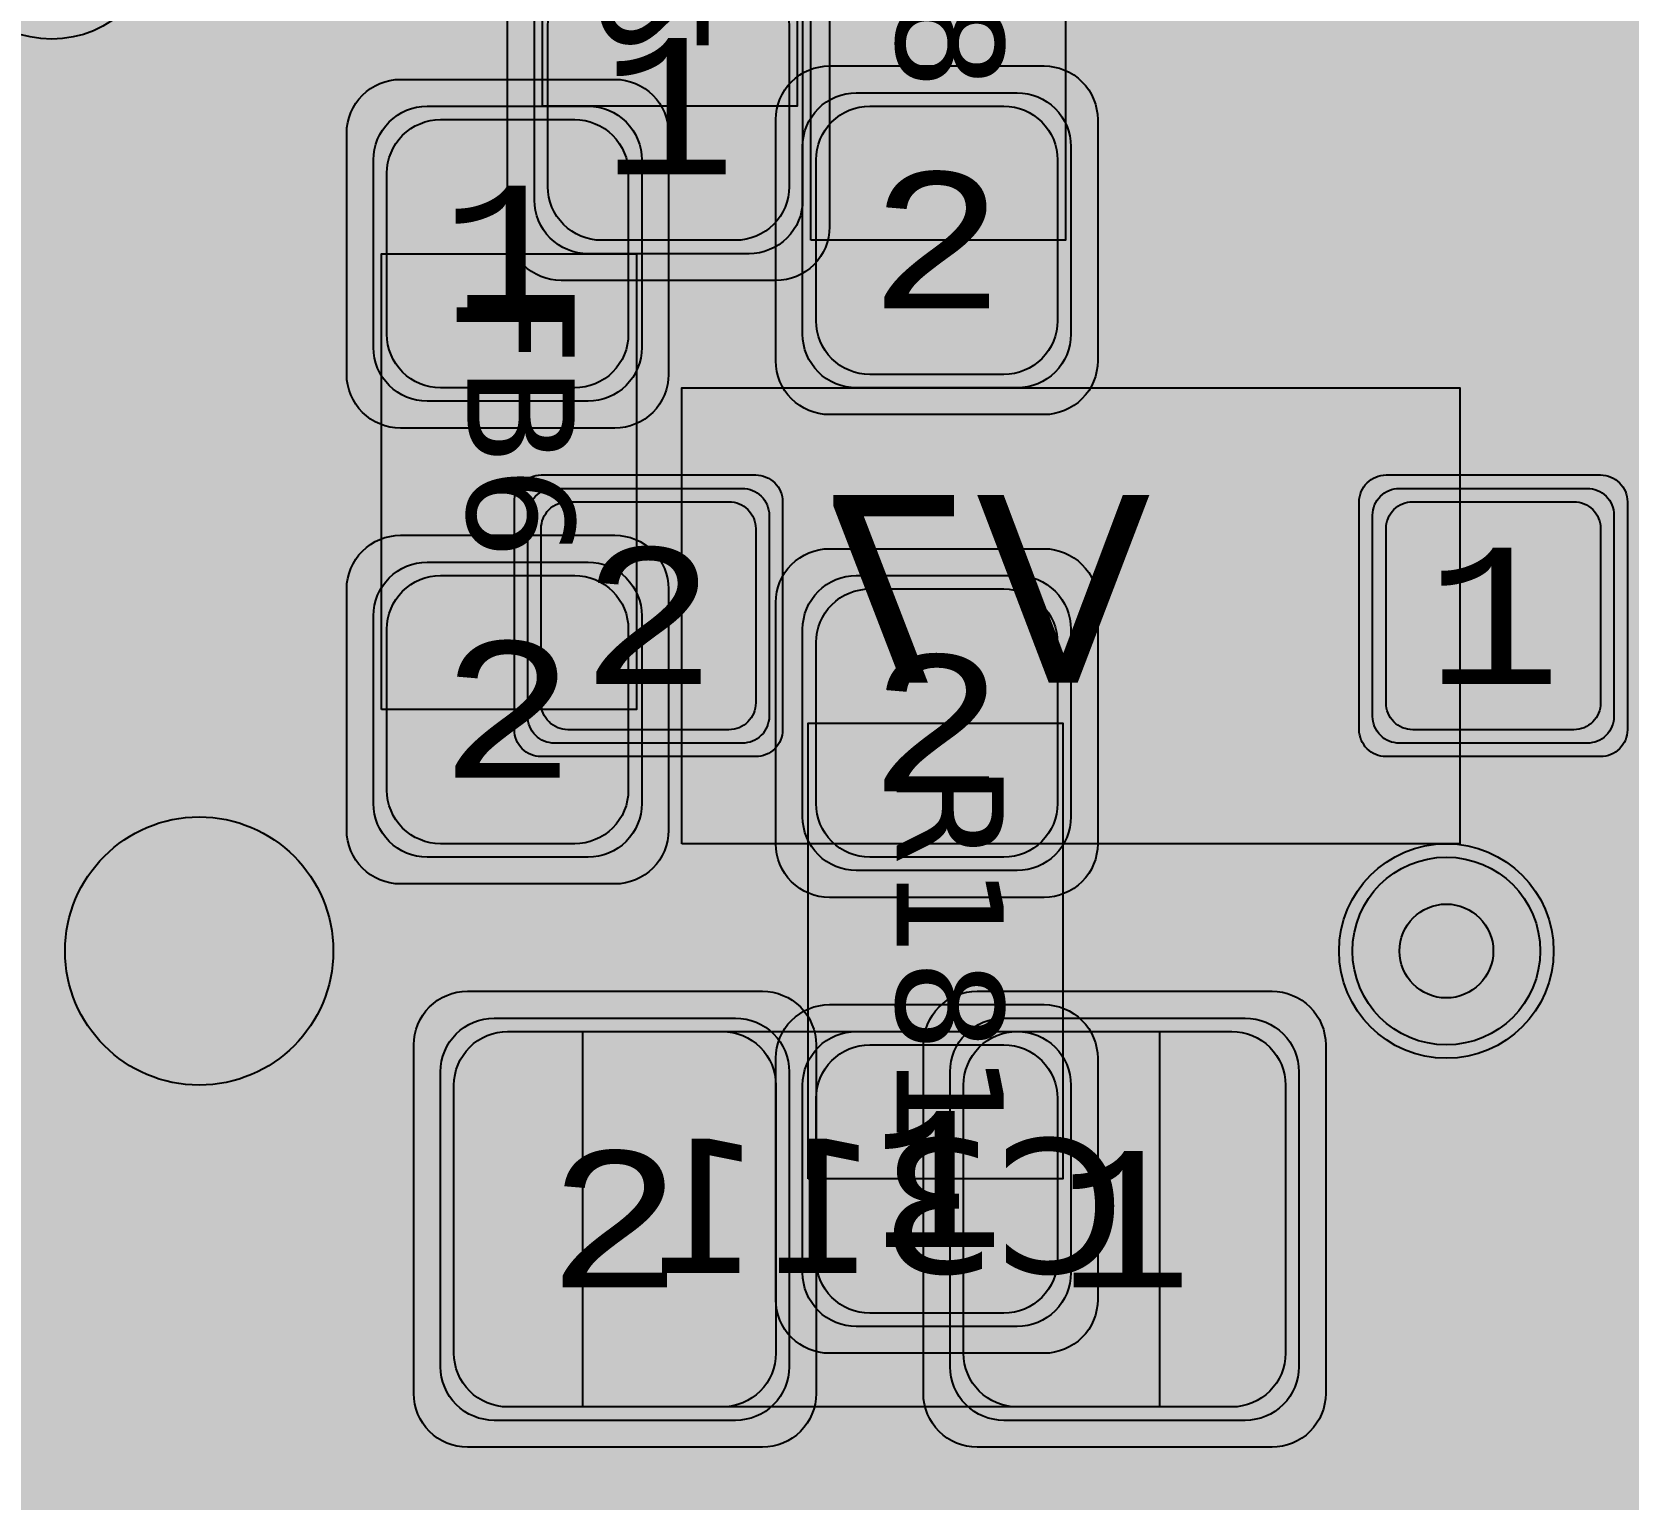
# Model space of a CAD drawing. Extents: x -28 to 199, y -61 to 255.
# Drawn here: x 36.13 to 42.08, y 186.96 to 192.43 of the extents above; entities that cross this region are included whole.
import ezdxf
from ezdxf.enums import TextEntityAlignment as Align

# ---------------------------------------------------------------- set-up
doc = ezdxf.new("R2010")
doc.units = 0
doc.header["$MEASUREMENT"] = 0
for name, color, linetype in [('ASSEMBLY_OUTLINES_BTM', 191, 'CONTINUOUS'), ('ASSEMBLY_OUTLINES_TOP', 102, 'CONTINUOUS'), ('ASSEMBLY_PART_NUMBERS_BTM', 191, 'CONTINUOUS'), ('ASSEMBLY_PART_NUMBERS_TOP', 102, 'CONTINUOUS'), ('ASSEMBLY_REF_DES_BTM', 191, 'CONTINUOUS'), ('ASSEMBLY_REF_DES_TOP', 102, 'CONTINUOUS'), ('DRILL_DRAWING', 21, 'CONTINUOUS'), ('GENERATED_SILKSCREEN_BTM', 255, 'CONTINUOUS'), ('GENERATED_SILKSCREEN_TOP', 140, 'CONTINUOUS'), ('MOUNTING_HOLES_LAYER_2', 42, 'CONTINUOUS'), ('MOUNTING_HOLES_LAYER_3', 42, 'CONTINUOUS'), ('MOUNTING_HOLES_LAYER_BOT21', 42, 'CONTINUOUS'), ('MOUNTING_HOLES_LAYER_TOP', 42, 'CONTINUOUS'), ('PART_PADS_SMD_BTM', 10, 'CONTINUOUS'), ('PART_PADS_SMD_TOP', 150, 'CONTINUOUS'), ('PIN_NUMBERS_BTM', 8, 'CONTINUOUS'), ('PIN_NUMBERS_TOP', 8, 'CONTINUOUS'), ('PLACEMENT_OUTLINES_BTM', 222, 'CONTINUOUS'), ('PLACEMENT_OUTLINES_TOP', 130, 'CONTINUOUS'), ('PLANE_DATA_LAYER_TOP', 150, 'CONTINUOUS'), ('PLANE_SHAPES_LAYER_2', 230, 'CONTINUOUS'), ('PLANE_SHAPES_LAYER_3', 81, 'CONTINUOUS'), ('PLANE_SHAPES_LAYER_TOP', 150, 'CONTINUOUS'), ('SILKSCREEN_OUTLINES_BTM', 211, 'CONTINUOUS'), ('SILKSCREEN_OUTLINES_TOP', 150, 'CONTINUOUS'), ('SILKSCREEN_REF_DES_BTM', 211, 'CONTINUOUS'), ('SILKSCREEN_REF_DES_TOP', 150, 'CONTINUOUS'), ('SOLDERMASK_PADS_BTM', 12, 'CONTINUOUS'), ('SOLDERMASK_PADS_TOP', 180, 'CONTINUOUS'), ('SOLDERPASTE_PADS_BTM', 12, 'CONTINUOUS'), ('SOLDERPASTE_PADS_TOP', 180, 'CONTINUOUS'), ('TRACES_LAYER_2', 230, 'CONTINUOUS'), ('TRACES_LAYER_BOTTOM', 10, 'CONTINUOUS'), ('TRACES_LAYER_TOP', 150, 'CONTINUOUS'), ('VIA_HOLES_LAYER_2', 30, 'CONTINUOUS'), ('VIA_HOLES_LAYER_3', 30, 'CONTINUOUS'), ('VIA_HOLES_LAYER_BOTTOM', 30, 'CONTINUOUS'), ('VIA_HOLES_LAYER_TOP', 30, 'CONTINUOUS'), ('VIA_PADS_LAYER_2', 230, 'CONTINUOUS'), ('VIA_PADS_LAYER_3', 81, 'CONTINUOUS'), ('VIA_PADS_LAYER_BOTTOM', 10, 'CONTINUOUS'), ('VIA_PADS_LAYER_TOP', 150, 'CONTINUOUS')]:
    doc.layers.add(name, color=color, linetype=linetype)
doc.styles.add('COURIER_NEW', font='COUR.TTF')
doc.styles.add('VERDANA', font='verdana.TTF')
doc.styles.add('VERIBEST_GERBER_0', font='txt')

msp = doc.modelspace()

# ---------------------------------------------------------------- hatches: boundary and pattern name
at = {"layer": 'MOUNTING_HOLES_LAYER_2'}
h = msp.add_hatch(color=256, dxfattribs=at)
edge = h.paths.add_edge_path()
edge.add_arc((36.75, 189), 0.5, 0, 360)
at = {"layer": 'MOUNTING_HOLES_LAYER_3'}
h = msp.add_hatch(color=256, dxfattribs=at)
edge = h.paths.add_edge_path()
edge.add_arc((36.75, 189), 0.5, 0, 360)
at = {"layer": 'MOUNTING_HOLES_LAYER_BOT21'}
h = msp.add_hatch(color=256, dxfattribs=at)
edge = h.paths.add_edge_path()
edge.add_arc((36.75, 189), 0.5, 0, 360)
at = {"layer": 'MOUNTING_HOLES_LAYER_TOP'}
h = msp.add_hatch(color=256, dxfattribs=at)
edge = h.paths.add_edge_path()
edge.add_arc((36.75, 189), 0.5, 0, 360)
at = {"layer": 'PLANE_DATA_LAYER_TOP'}
h = msp.add_hatch(color=256, dxfattribs=at)
h.paths.add_polyline_path([(53.295502, 184.673799, -0.1989099556853327), (53.273184, 184.619918), (46.885458, 178.232192, 0.1989122151386168), (46.739011, 177.878639), (46.739011, 168.792422, -0.1989099556853327), (46.716693, 168.738541), (45.542081, 167.563929, -0.1989133663345028), (45.488199, 167.541611), (44.5762, 167.541611, -0.414213562373095), (44.5, 167.617811), (44.5, 170.999992, 0.414213562373095), (44.499992, 171), (44.339198, 171, -0.414213562373095), (44.262998, 171.0762), (44.262998, 171.076201, -0.1989099556853327), (44.285316, 171.130082), (45.580051, 172.424817, 0.1989121882725156), (45.704531, 172.725337), (45.704531, 175.685196, 0.1989121882725156), (45.580051, 175.985716), (39.772318, 181.793449, -0.1989099556853327), (39.75, 181.84733), (39.75, 183.454177, -0.3173928165043385), (39.800684, 183.525978, 0.3173929101342582), (40.1, 183.95), (40.1, 184.6738, -0.414213562373095), (40.1762, 184.75), (40.749992, 184.75, 0.414213562373095), (40.75, 184.750008), (40.75, 194.1738, -0.414213562373095), (40.8262, 194.25), (46.1738, 194.25, -0.414213562373095), (46.25, 194.1738), (46.25, 190.788669, -0.1989099556853327), (46.227682, 190.734788), (44.946447, 189.453553, 0.1989122151386168), (44.8, 189.1), (44.8, 185.753893, -0.1385740107174842), (44.788731, 185.714013, 0.1385725087961723), (44.7, 185.4, 0.9999999999999999), (45.9, 185.4, 0.1385725087961723), (45.811269, 185.714013, -0.1385740107174966), (45.8, 185.753893), (45.8, 188.861331, -0.1989099556853499), (45.822318, 188.915212), (46.119918, 189.212812, -0.6681819935815162), (46.25, 189.158931), (46.25, 184.750008, 0.414213562373095), (46.250008, 184.75), (53.219302, 184.75, -0.414213562373095), (53.295502, 184.6738)], flags=0)
h.paths.add_polyline_path([(47.5, 182, -0.9999999999999999), (49.5, 182, -0.9999999999999999)], flags=0)
at = {"layer": 'PLANE_SHAPES_LAYER_2'}
h = msp.add_hatch(color=256, dxfattribs=at)
h.paths.add_polyline_path([(169.5, 129.25), (149.5, 129.25), (142.25, 122), (142.25, 90.5), (147.5, 90.5), (147.5, 80), (154, 80), (154, 69.25), (131.75, 69.25), (131.75, 73.25), (121.25, 73.25), (121.25, 81), (110.5, 81), (110.5, 125.75), (106.5, 125.75), (106.5, 128.75), (93.5, 128.75), (93.5, 120.25), (91.75, 120.25), (91.75, 121.5), (80, 121.5), (80, 118.25), (73.25, 118.25), (73.25, 124.5), (67.5, 124.5), (67.5, 128), (57.75, 128), (57.75, 120.25), (55.25, 120.25), (55.25, 121.5), (47.5, 121.5), (47.5, 119), (35, 119), (35, 134.75), (32.75, 134.75), (32.75, 159.75), (29.25, 159.75), (29.25, 175.25), (22.5, 175.25), (22.5, 195.25), (17.25, 195.25), (17.25, 198), (22.5, 198), (22.5, 216.5), (40.25, 216.5), (40.25, 235.5), (54.5, 235.5), (54.5, 254), (87.25, 254), (87.25, 236.25), (86.25, 236.25), (86.25, 228.75), (81, 228.75), (81, 218.75), (95.25, 218.75), (95.25, 194.5), (87, 194.5), (87, 172), (131.1, 172), (131.1, 208.75), (115.5, 208.75), (115.5, 213.75), (106.75, 213.75), (106.75, 218.75), (110.25, 222.25), (110.25, 226.25), (142.5, 226.25), (142.5, 221.5), (160.5, 221.5), (160.5, 240.75), (169.5, 240.75)])
h.paths.add_polyline_path([(35.5, 149.5), (41.75, 149.5), (41.75, 152), (39.25, 152), (39.25, 154), (37.75, 154), (37.75, 152), (35.5, 152)], flags=16)
h.paths.add_polyline_path([(37.5, 125.75), (37.5, 128.75), (42.75, 128.75), (42.75, 125.75)], flags=16)
h.paths.add_polyline_path([(52, 127.75), (52, 130.75), (54.25, 130.75), (54.25, 127.75)], flags=16)
h.paths.add_polyline_path([(50.75, 219.5), (50.75, 226.5), (71.75, 226.5), (71.75, 219.5)], flags=16)
h.paths.add_polyline_path([(66.5, 150.75), (66.5, 177.5), (72.25, 177.5), (72.25, 150.75)], flags=16)
h.paths.add_polyline_path([(47.25, 185.25), (73, 185.25), (73, 188.25), (70.25, 188.25), (70.25, 191), (47.25, 191)], flags=16)
h.paths.add_polyline_path([(84.5, 208), (84.5, 212.75), (85, 212.75), (85, 208)], flags=16)
h.paths.add_polyline_path([(61.5, 137.25), (87.75, 137.25), (87.75, 140.5), (84.75, 140.5), (84.75, 143), (61.5, 143)], flags=16)
h.paths.add_polyline_path([(88.75, 127), (88.75, 130), (91, 130), (91, 127)], flags=16)
h.paths.add_polyline_path([(85.5, 130.25), (85.5, 132.5), (91, 132.5), (91, 130.25)], flags=16)
h.paths.add_polyline_path([(108.75, 142.25), (135.75, 142.25), (135.75, 145.75), (132.25, 145.75), (132.25, 149), (108.75, 149)], flags=16)
h.paths.add_polyline_path([(114.25, 126.75), (140.75, 126.75), (140.75, 129.75), (137.25, 129.75), (137.25, 133), (114.25, 133)], flags=16)
h.paths.add_polyline_path([(155.25, 180.25), (166.25, 180.25), (166.25, 186.25), (152.25, 186.25), (152.25, 183), (155.25, 183)], flags=16)
at = {"layer": 'PLANE_SHAPES_LAYER_3'}
h = msp.add_hatch(color=256, dxfattribs=at)
h.paths.add_polyline_path([(169.5, 129.25), (149.5, 129.25), (142.25, 122), (142.25, 90.5), (147.5, 90.5), (147.5, 80), (154, 80), (154, 69.25), (131.75, 69.25), (131.75, 73.25), (121.25, 73.25), (121.25, 81), (110.5, 81), (110.5, 125.75), (106.5, 125.75), (106.5, 128.75), (93.5, 128.75), (93.5, 120.25), (91.75, 120.25), (91.75, 121.5), (80, 121.5), (80, 118.25), (73.25, 118.25), (73.25, 124.5), (67.5, 124.5), (67.5, 127.75), (58.25, 127.75), (58.25, 130.25), (88.75, 130.25), (88.75, 127), (91, 127), (91, 132.5), (55, 132.5), (55, 131.25), (52, 131.25), (52, 127.75), (55, 127.75), (55, 127.25), (57.75, 127.25), (57.75, 120.25), (55.25, 120.25), (55.25, 121.5), (47.5, 121.5), (47.5, 119), (35, 119), (35, 134.75), (32.75, 134.75), (32.75, 159.75), (29.25, 159.75), (29.25, 175.25), (22.5, 175.25), (22.5, 195.25), (17.25, 195.25), (17.25, 198), (22.5, 198), (22.5, 216.5), (40.25, 216.5), (40.25, 235.5), (54.5, 235.5), (54.5, 254), (87.25, 254), (87.25, 236.25), (86.25, 236.25), (86.25, 228.75), (81, 228.75), (81, 218.75), (95.25, 218.75), (95.25, 194.5), (87, 194.5), (87, 172), (131.1, 172), (131.1, 208.75), (115.5, 208.75), (115.5, 213.75), (106.75, 213.75), (106.75, 218.75), (110.25, 222.25), (110.25, 226.25), (142.5, 226.25), (142.5, 221.5), (160.5, 221.5), (160.5, 240.75), (169.5, 240.75)])
h.paths.add_polyline_path([(35.5, 149.5), (41.75, 149.5), (41.75, 152), (39.25, 152), (39.25, 154), (37.75, 154), (37.75, 152), (35.5, 152)], flags=16)
h.paths.add_polyline_path([(37.5, 125.75), (37.5, 128.75), (42.75, 128.75), (42.75, 125.75)], flags=16)
h.paths.add_polyline_path([(50.75, 219.5), (50.75, 226.5), (71.75, 226.5), (71.75, 219.5)], flags=16)
h.paths.add_polyline_path([(66.5, 150.75), (66.5, 177.5), (72.25, 177.5), (72.25, 150.75)], flags=16)
h.paths.add_polyline_path([(47.25, 185.25), (73, 185.25), (73, 188.25), (70.25, 188.25), (70.25, 191), (47.25, 191)], flags=16)
h.paths.add_polyline_path([(84.5, 208), (84.5, 212.75), (85, 212.75), (85, 208)], flags=16)
h.paths.add_polyline_path([(61.5, 137.25), (87.75, 137.25), (87.75, 140.5), (84.75, 140.5), (84.75, 143), (61.5, 143)], flags=16)
h.paths.add_polyline_path([(108.75, 142.25), (135.75, 142.25), (135.75, 145.75), (132.25, 145.75), (132.25, 149), (108.75, 149)], flags=16)
h.paths.add_polyline_path([(114.25, 126.75), (140.75, 126.75), (140.75, 129.75), (137.25, 129.75), (137.25, 133), (114.25, 133)], flags=16)
h.paths.add_polyline_path([(155.25, 180.25), (166.25, 180.25), (166.25, 186.25), (152.25, 186.25), (152.25, 183), (155.25, 183)], flags=16)
at = {"layer": 'VIA_HOLES_LAYER_2'}
h = msp.add_hatch(color=256, dxfattribs=at)
edge = h.paths.add_edge_path()
edge.add_arc((41.4, 189), 0.175, 0, 360)
at = {"layer": 'VIA_HOLES_LAYER_3'}
h = msp.add_hatch(color=256, dxfattribs=at)
edge = h.paths.add_edge_path()
edge.add_arc((41.4, 189), 0.175, 0, 360)
at = {"layer": 'VIA_HOLES_LAYER_BOTTOM'}
h = msp.add_hatch(color=256, dxfattribs=at)
edge = h.paths.add_edge_path()
edge.add_arc((41.4, 189), 0.175, 0, 360)
at = {"layer": 'VIA_HOLES_LAYER_TOP'}
h = msp.add_hatch(color=256, dxfattribs=at)
edge = h.paths.add_edge_path()
edge.add_arc((41.4, 189), 0.175, 0, 360)

# ---------------------------------------------------------------- linework, layer by layer
at = {"layer": 'ASSEMBLY_OUTLINES_BTM'}
for points in [[(38.03, 192.15), (38.03, 193.85), (38.98, 193.85), (38.98, 192.15)], [(38.55, 189.4), (38.55, 191.1), (41.45, 191.1), (41.45, 189.4)], [(38.18, 187.3), (38.18, 188.7), (40.33, 188.7), (40.33, 187.3)]]:
    msp.add_lwpolyline(points, close=True, dxfattribs=at)
at = {"layer": 'ASSEMBLY_OUTLINES_BTM', "const_width": 0.1}
msp.add_lwpolyline([(41, 191), (41, 189.5)], dxfattribs=at)
at = {"layer": 'ASSEMBLY_OUTLINES_TOP'}
for points in [[(39.03, 191.65), (39.03, 193.35), (39.98, 193.35), (39.98, 191.65)], [(37.430002, 189.9), (37.430002, 191.6), (38.380002, 191.6), (38.380002, 189.9)], [(39.02, 188.15), (39.02, 189.85), (39.97, 189.85), (39.97, 188.15)]]:
    msp.add_lwpolyline(points, close=True, dxfattribs=at)
at = {"layer": 'GENERATED_SILKSCREEN_BTM', "const_width": 0.15}
for points in [[(40.0256, 191.5504), (40.0272, 191.5448), (40.0264, 191.5392), (40.0232, 191.5344), (40.0184, 191.5312), (40.0128, 191.5296), (40.0072, 191.5288), (40.0024, 191.5304), (39.9984, 191.5352), (39.5672, 192.3024), (39.5656, 192.3064), (39.5656, 192.3096), (39.5656, 192.3128), (39.5672, 192.316), (39.5696, 192.3208), (39.5728, 192.324), (39.5768, 192.3256), (39.5808, 192.3264), (40.1208, 192.3264), (40.1264, 192.3248), (40.1312, 192.3208), (40.1336, 192.316), (40.1344, 192.3096), (40.1336, 192.304), (40.1312, 192.2984), (40.1264, 192.2944), (40.1208, 192.2936), (39.608, 192.2936), (40.0256, 191.5504)], [(40.5728, 191.5264), (40.5944, 191.5264), (40.5992, 191.5272), (40.6032, 191.5296), (40.608, 191.5328), (40.6088, 191.5376), (40.8688, 192.3048), (40.8696, 192.308), (40.8696, 192.3112), (40.8688, 192.3136), (40.8672, 192.316), (40.8624, 192.32), (40.8568, 192.3232), (40.8512, 192.324), (40.8456, 192.3232), (40.8408, 192.3208), (40.8376, 192.3152), (40.584, 191.5608), (40.3288, 192.3152), (40.3256, 192.3208), (40.3208, 192.3232), (40.3152, 192.324), (40.3096, 192.3232), (40.304, 192.32), (40.3, 192.316), (40.2984, 192.3112), (40.2992, 192.3048), (40.5576, 191.5376), (40.56, 191.5328), (40.5648, 191.5296), (40.568, 191.5272), (40.5728, 191.5264)], [(42.0884, 187.5592), (42.0948, 187.5576), (42.0988, 187.5544), (42.1004, 187.5488), (42.1012, 187.5424), (42.1004, 187.5368), (42.0988, 187.5312), (42.0948, 187.5272), (42.0884, 187.5264), (41.7764, 187.5264), (41.7708, 187.5272), (41.766, 187.5312), (41.7636, 187.5368), (41.7628, 187.5424), (41.7636, 187.5488), (41.766, 187.5544), (41.7708, 187.5576), (41.7764, 187.5592), (41.9172, 187.5592), (41.9172, 188.3104), (41.918, 188.316), (41.9204, 188.32), (41.9244, 188.3224), (41.93, 188.3232), (41.934, 188.324), (41.938, 188.324), (41.9412, 188.3224), (41.9444, 188.3192), (42.1004, 188.1), (42.102, 188.0968), (42.1028, 188.0944), (42.1028, 188.0888), (42.1004, 188.084), (42.0964, 188.08), (42.0916, 188.0768), (42.086, 188.0752), (42.0828, 188.0752), (42.0804, 188.076), (42.0764, 188.0808), (41.9484, 188.26), (41.9484, 187.5592), (42.0884, 187.5592)], [(42.0972, 186.7808), (41.9692, 186.96), (41.9692, 186.2592)], [(41.938, 186.2592), (41.938, 187.0104), (41.9388, 187.016), (41.9412, 187.02), (41.9452, 187.0224), (41.9508, 187.0232), (41.9548, 187.024), (41.9588, 187.024), (41.962, 187.0224), (41.9652, 187.0192), (42.1212, 186.8)]]:
    msp.add_lwpolyline(points, dxfattribs=at)
for points in [[(41.450005, 190.8), (41.449995, 190.8), (41.449995, 191.099995), (38.550005, 191.099995), (38.550005, 190.8), (38.549995, 190.8), (38.549995, 191.1, -0.4142135624), (38.55, 191.100005), (41.45, 191.100005, -0.4142135624), (41.450005, 191.1), (41.450005, 190.8)], [(41.2564, 189.400005, 1.74895e-05), (41.256372, 189.399995), (38.55, 189.399995, -0.4142135624), (38.549995, 189.4), (38.549995, 189.7), (38.550005, 189.7), (38.550005, 189.400005), (41.2564, 189.400005)], [(41.450005, 189.422048, 5.9117e-06), (41.449995, 189.422049), (41.449995, 189.7), (41.450005, 189.7), (41.450005, 189.422048)], [(39.519515, 188.700005, 1.10969e-05), (39.519508, 188.699995), (38.980492, 188.699995, 1.10969e-05), (38.980485, 188.700005), (39.519515, 188.700005)], [(39.519515, 187.299995), (38.980485, 187.299995, 1.10969e-05), (38.980492, 187.300005), (39.519508, 187.300005, 1.10969e-05), (39.519515, 187.299995)]]:
    msp.add_lwpolyline(points, format="xyb", dxfattribs=at)
at = {"layer": 'GENERATED_SILKSCREEN_TOP', "const_width": 0.15}
for points in [[(39.030005, 192.216164, 1.1642e-05), (39.029995, 192.216156), (39.029995, 192.783844, 1.1642e-05), (39.030005, 192.783836), (39.030005, 192.216164)], [(39.980005, 192.207902, 1.22306e-05), (39.979995, 192.207911), (39.979995, 192.792089, 1.22306e-05), (39.980005, 192.792098), (39.980005, 192.207902)], [(37.430007, 190.466164, 1.1642e-05), (37.429997, 190.466156), (37.429997, 191.033844, 1.1642e-05), (37.430007, 191.033836), (37.430007, 190.466164)], [(38.380007, 190.457902, 1.22306e-05), (38.379997, 190.457911), (38.379997, 191.042089, 1.22306e-05), (38.380007, 191.042098), (38.380007, 190.457902)], [(39.020005, 188.707911, 1.22306e-05), (39.019995, 188.707902), (39.019995, 189.292098, 1.22306e-05), (39.020005, 189.292089), (39.020005, 188.707911)], [(39.970005, 188.716156, 1.1642e-05), (39.969995, 188.716164), (39.969995, 189.283836, 1.1642e-05), (39.970005, 189.283844), (39.970005, 188.716156)], [(41.013205, 188.615999), (41.012405, 188.612799), (41.011605, 188.607999, -0.1845275523), (41.011603, 188.607996), (41.009204, 188.604797, -0.0710678115), (41.009203, 188.604796), (40.926804, 188.524797, -0.0710678118), (40.926803, 188.524796), (40.922003, 188.521596, -0.1119910922), (40.922001, 188.521595), (40.918801, 188.520795), (40.915601, 188.519995, -0.0990195134), (40.915599, 188.519995), (40.7204, 188.519995, -0.2360679765), (40.720396, 188.519997), (40.7188, 188.520795), (40.718001, 188.520795, -0.1454891684), (40.717998, 188.520795), (40.6412, 188.546394), (40.564402, 188.520795, -0.1454891684), (40.564399, 188.520795), (40.562001, 188.520795), (40.558801, 188.519995, -0.0990195134), (40.558799, 188.519995), (40.309201, 188.519995, -0.1454891684), (40.309198, 188.519995), (40.306798, 188.520795, -0.0493889887), (40.306797, 188.520795), (40.3036, 188.521595, -0.2133768061), (40.303596, 188.521596), (40.300396, 188.524796, -0.1119910925), (40.300395, 188.524798), (40.217998, 188.604795, -0.1119910925), (40.217996, 188.604796), (40.214796, 188.607996, -0.1622776599), (40.214795, 188.607999), (40.213995, 188.612799), (40.213195, 188.615999), (40.213195, 188.912002), (40.213995, 188.914402, -0.0493889889), (40.213995, 188.914403), (40.214795, 188.917601, -0.1667818991), (40.214796, 188.917604), (40.217996, 188.920804, -0.1119910931), (40.217998, 188.920805), (40.300395, 189.000802, -0.1119910925), (40.300396, 189.000804), (40.303596, 189.004004, -0.2617450007), (40.303601, 189.004005), (40.306796, 189.005603, -0.2360679767), (40.3068, 189.005605), (40.563598, 189.005605, -0.3624646094), (40.563604, 189.005604), (40.564404, 189.004805), (40.6412, 188.979206), (40.717997, 189.004805), (40.718796, 189.005604, -0.3624646092), (40.718802, 189.005605), (40.918799, 189.005605, -0.1454891684), (40.918802, 189.005605), (40.922802, 189.004005, -0.1622776596), (40.922804, 189.004003), (40.926803, 189.000804, -0.0710678118), (40.926804, 189.000803), (40.9778, 188.951292, 9.485e-06), (40.977802, 188.951276), (40.926797, 189.000796), (40.922798, 189.003995), (40.918798, 189.005595), (40.718803, 189.005595), (40.718004, 189.004796, -0.1622776605), (40.718001, 189.004795), (40.641202, 188.979195, -0.186574534), (40.641198, 188.979195), (40.564399, 189.004795, -0.1622776605), (40.564396, 189.004796), (40.563597, 189.005595), (40.3068, 189.005595), (40.303605, 189.003997, -0.0710678118), (40.303604, 189.003996), (40.300404, 189.000796, -0.1119910931), (40.300402, 189.000795), (40.218005, 188.920798, -0.1119910927), (40.218004, 188.920796), (40.214804, 188.917596), (40.214005, 188.914399), (40.214005, 188.914398), (40.213205, 188.911998), (40.213205, 188.616001), (40.214005, 188.612801), (40.214805, 188.608003), (40.218004, 188.604804, -0.1119910927), (40.218005, 188.604802), (40.300402, 188.524805, -0.1119910931), (40.300404, 188.524804), (40.303604, 188.521604), (40.3068, 188.520805, -0.0990195136), (40.306802, 188.520805), (40.309202, 188.520005), (40.558799, 188.520005), (40.561999, 188.520805, -0.0990195139), (40.562001, 188.520805), (40.564398, 188.520805), (40.641198, 188.546405, -0.186574534), (40.641202, 188.546405), (40.718002, 188.520805), (40.7188, 188.520805, -0.2360679777), (40.718804, 188.520803), (40.7204, 188.520005), (40.915599, 188.520005), (40.918799, 188.520805), (40.921998, 188.521605), (40.926797, 188.524804), (41.009196, 188.604803), (41.011595, 188.608002), (41.012395, 188.612801), (41.013195, 188.616001), (41.013195, 188.823912, 1.42153e-05), (41.013205, 188.82389), (41.013205, 188.615999)]]:
    msp.add_lwpolyline(points, format="xyb", dxfattribs=at)
for points in [[(40.4932, 192.7708), (40.4932, 192.3508), (40.6076, 192.2196), (40.6124, 192.2164), (40.6188, 192.2148), (40.79, 192.2148), (40.9228, 192.3324), (40.99, 192.2484), (40.9932, 192.246), (40.9972, 192.2436), (41.0012, 192.242), (41.0036, 192.2412), (41.1732, 192.2412)], [(40.9084, 192.7532), (40.9084, 192.3644), (40.7764, 192.2468), (40.626, 192.2468), (40.526, 192.362), (40.526, 192.7532), (40.9084, 192.7532)], [(41.2604, 192.7532), (41.2604, 192.3636), (41.1612, 192.274), (41.0124, 192.274), (40.9412, 192.362), (40.9412, 192.7532), (41.2604, 192.7532)], [(41.1732, 192.2412), (41.2876, 192.3444), (41.2916, 192.35), (41.2932, 192.3556), (41.2932, 192.7708)], [(40.998, 191.4932), (40.9212, 191.5188), (40.8444, 191.4932), (40.842, 191.4932), (40.8388, 191.4924), (40.5916, 191.4924), (40.5892, 191.4924), (40.5868, 191.4932), (40.5836, 191.494), (40.5804, 191.4972), (40.498, 191.5772), (40.4948, 191.5804), (40.494, 191.5852), (40.4932, 191.5884), (40.4932, 191.882), (40.4932, 191.8844), (40.494, 191.8868), (40.4948, 191.89), (40.498, 191.8932), (40.5804, 191.9732), (40.5836, 191.9764), (40.5868, 191.978), (40.5916, 191.978), (40.8388, 191.978), (40.842, 191.978), (40.8436, 191.978), (40.8444, 191.9772), (40.9212, 191.9516), (40.998, 191.9772), (40.9988, 191.978), (41.0036, 191.978), (41.1956, 191.978), (41.1988, 191.978), (41.2028, 191.9764), (41.2068, 191.9732), (41.2892, 191.8932), (41.2916, 191.89), (41.2924, 191.8868), (41.2932, 191.8844), (41.2932, 191.882), (41.2932, 191.5884), (41.2924, 191.5852), (41.2916, 191.5804), (41.2892, 191.5772), (41.2068, 191.4972), (41.202, 191.494), (41.1988, 191.4932), (41.1956, 191.4924), (41.0036, 191.4924), (41.0004, 191.4924), (40.9988, 191.4932), (40.998, 191.4932)], [(40.8356, 191.946), (40.5988, 191.946), (40.526, 191.874), (40.526, 191.5948), (40.5988, 191.5244), (40.8356, 191.5244), (40.9044, 191.5476), (40.9044, 191.9244), (40.8356, 191.946)], [(41.1868, 191.946), (41.0052, 191.946), (40.9364, 191.9244), (40.9364, 191.5476), (41.0052, 191.5244), (41.1868, 191.5244), (41.2604, 191.5948), (41.2604, 191.874), (41.1868, 191.946)], [(37.010402, 191.3364), (37.012002, 191.3308), (37.015202, 191.326), (37.020802, 191.3236), (37.026402, 191.3228), (37.032802, 191.3236), (37.038402, 191.326), (37.041602, 191.3308), (37.043202, 191.3364), (37.043202, 191.8764), (37.041602, 191.882), (37.037602, 191.886), (37.033602, 191.8908), (37.027202, 191.8924), (36.259202, 191.8924), (36.253602, 191.8908), (36.248802, 191.8868), (36.246402, 191.882), (36.245602, 191.8764), (36.246402, 191.87), (36.248802, 191.8644), (36.253602, 191.8604), (36.259202, 191.8588), (36.663202, 191.8588), (36.663202, 191.4964), (36.664002, 191.4908), (36.668002, 191.486), (36.673602, 191.4836), (36.679202, 191.4828), (36.685602, 191.4836), (36.691202, 191.486), (36.694402, 191.4908), (36.696002, 191.4964), (36.696002, 191.8588), (37.010402, 191.8588), (37.010402, 191.3364)], [(36.923202, 190.5908), (37.037602, 190.694), (37.041602, 190.6996), (37.043202, 190.7052), (37.043202, 191.1204), (37.041602, 191.126), (37.038402, 191.1308), (37.032802, 191.1348), (37.027202, 191.1364), (36.677602, 191.1364), (36.675202, 191.1364), (36.672802, 191.1364), (36.259202, 191.1364), (36.253602, 191.1348), (36.248002, 191.1308), (36.244002, 191.126), (36.243202, 191.1204), (36.243202, 190.7004), (36.357602, 190.5692), (36.362402, 190.566), (36.368802, 190.5644), (36.540002, 190.5644), (36.672802, 190.682), (36.740002, 190.598), (36.743202, 190.5956), (36.747202, 190.5932), (36.751202, 190.5916), (36.753602, 190.5908), (36.923202, 190.5908)], [(36.658402, 191.1028), (36.658402, 190.714), (36.526402, 190.5964), (36.376002, 190.5964), (36.276002, 190.7116), (36.276002, 191.1028), (36.658402, 191.1028)], [(37.010402, 191.1028), (37.010402, 190.7132), (36.911202, 190.6236), (36.762402, 190.6236), (36.691202, 190.7116), (36.691202, 191.1028), (37.010402, 191.1028)], [(40.7092, 189.9752), (40.7108, 189.9728), (40.7148, 189.972), (40.7188, 189.9696), (40.7228, 189.9696), (40.8876, 189.9696), (40.8916, 189.9696), (40.894, 189.972), (40.8964, 189.972), (40.8972, 189.9728), (40.898, 189.9736), (40.9004, 189.9752), (41.01, 190.1112), (41.0116, 190.1152), (41.0124, 190.1176), (41.0132, 190.1216), (41.0132, 190.5248), (41.0116, 190.532), (41.0076, 190.536), (41.0036, 190.5408), (40.9972, 190.5424), (40.2292, 190.5424), (40.2228, 190.5408), (40.2188, 190.5368), (40.2164, 190.532), (40.2156, 190.5264), (40.2164, 190.52), (40.2188, 190.5144), (40.2228, 190.5104), (40.2292, 190.5088), (40.5972, 190.5088), (40.5972, 190.1328), (40.2244, 190.0016), (40.2188, 189.9984), (40.2156, 189.9928), (40.2148, 189.9864), (40.2164, 189.9816), (40.2196, 189.9768), (40.2236, 189.9728), (40.2284, 189.9704), (40.2348, 189.972), (40.6076, 190.1032), (40.7092, 189.9752)], [(40.9804, 190.5088), (40.9804, 190.1256), (40.8796, 190.0016), (40.7308, 190.0016), (40.6292, 190.1256), (40.6292, 190.5088), (40.9804, 190.5088)], [(37.040002, 189.9484), (36.930402, 189.814), (36.926402, 189.81), (36.920002, 189.8092), (36.916002, 189.81), (36.912002, 189.8116), (36.908002, 189.814), (36.904802, 189.818), (36.902402, 189.822), (36.901602, 189.826), (36.901602, 189.83), (36.904002, 189.8332), (37.010402, 189.9644), (37.010402, 190.2236), (36.909602, 190.3468), (36.622402, 190.3468), (36.711202, 190.238), (36.712002, 190.2348), (36.712802, 190.2332), (36.712802, 190.2324), (36.713602, 190.2324), (36.714402, 190.2284), (36.714402, 189.9588), (36.713602, 189.9556), (36.712802, 189.9548), (36.712802, 189.954), (36.712002, 189.9516), (36.711202, 189.9484), (36.602402, 189.814), (36.600802, 189.8132), (36.599202, 189.8116), (36.598402, 189.8108), (36.596802, 189.8108), (36.591202, 189.8092), (36.588802, 189.8084), (36.368802, 189.8084), (36.364802, 189.8092), (36.361602, 189.8108), (36.358402, 189.8116), (36.356002, 189.814), (36.246402, 189.9484), (36.244802, 189.9524), (36.244002, 189.9532), (36.244002, 189.9548), (36.244002, 189.9564), (36.243202, 189.9572), (36.243202, 189.9588), (36.243202, 190.2284), (36.244002, 190.2316), (36.244802, 190.2348), (36.246402, 190.238), (36.356002, 190.3724), (36.357602, 190.374), (36.358402, 190.3756), (36.360802, 190.3772), (36.366402, 190.3788), (36.368802, 190.3796), (36.917602, 190.3796), (36.921602, 190.3788), (36.924802, 190.3772), (36.927202, 190.3756), (36.928002, 190.374), (36.930402, 190.3724), (37.040002, 190.238), (37.040802, 190.2348), (37.041602, 190.2324), (37.042402, 190.2316), (37.043202, 190.2284), (37.043202, 189.9588), (37.042402, 189.9556), (37.042402, 189.9548), (37.041602, 189.954), (37.040802, 189.9516), (37.040002, 189.9484)], [(36.580802, 190.3468), (36.376802, 190.3468), (36.276002, 190.2236), (36.276002, 189.9652), (36.376802, 189.8404), (36.580802, 189.8404), (36.682402, 189.9652), (36.682402, 190.2236), (36.580802, 190.3468)], [(40.246, 189.6704), (40.2452, 189.6768), (40.2412, 189.68), (40.2356, 189.6824), (40.2292, 189.6832), (40.2236, 189.6824), (40.218, 189.68), (40.214, 189.6768), (40.2132, 189.6704), (40.2132, 189.3584), (40.214, 189.3528), (40.218, 189.348), (40.2236, 189.3456), (40.2292, 189.3448), (40.2356, 189.3456), (40.2412, 189.348), (40.2452, 189.3528), (40.246, 189.3584), (40.246, 189.4992), (40.9972, 189.4992), (41.0028, 189.5), (41.0068, 189.5024), (41.0092, 189.5064), (41.01, 189.512), (41.0108, 189.516), (41.0108, 189.52), (41.0092, 189.5232), (41.006, 189.5264), (40.7868, 189.6824), (40.7812, 189.6848), (40.7764, 189.6848), (40.7708, 189.6824), (40.7668, 189.6784), (40.7636, 189.6736), (40.762, 189.668), (40.7636, 189.6624), (40.7676, 189.6584), (40.9468, 189.5304), (40.246, 189.5304), (40.246, 189.6704)], [(40.5556, 188.9736), (40.3188, 188.9736), (40.246, 188.9016), (40.246, 188.6224), (40.3188, 188.552), (40.5556, 188.552), (40.6244, 188.5752), (40.6244, 188.952), (40.5556, 188.9736)], [(40.9068, 188.9736), (40.7252, 188.9736), (40.6564, 188.952), (40.6564, 188.5752), (40.7252, 188.552), (40.9068, 188.552), (40.9804, 188.6224), (40.9804, 188.9016), (40.9068, 188.9736)], [(40.246, 188.1936), (40.2452, 188.2), (40.2412, 188.2032), (40.2356, 188.2056), (40.2292, 188.2064), (40.2236, 188.2056), (40.218, 188.2032), (40.214, 188.2), (40.2132, 188.1936), (40.2132, 187.8816), (40.214, 187.876), (40.218, 187.8712), (40.2236, 187.8688), (40.2292, 187.868), (40.2356, 187.8688), (40.2412, 187.8712), (40.2452, 187.876), (40.246, 187.8816), (40.246, 188.0224), (40.9972, 188.0224), (41.0028, 188.0232), (41.0068, 188.0256), (41.0092, 188.0296), (41.01, 188.0352), (41.0108, 188.0392), (41.0108, 188.0432), (41.0092, 188.0464), (41.006, 188.0496), (40.7868, 188.2056), (40.7812, 188.208), (40.7764, 188.208), (40.7708, 188.2056), (40.7668, 188.2016), (40.7636, 188.1968), (40.762, 188.1912), (40.7636, 188.1856), (40.7676, 188.1816), (40.9468, 188.0536), (40.246, 188.0536), (40.246, 188.1936)], [(36.634, 186.8092), (36.7588, 186.91), (36.7588, 187.1972), (36.65, 187.1092), (36.6468, 187.1076), (36.646, 187.1068), (36.6436, 187.106), (36.6404, 187.106), (36.3708, 187.106), (36.3676, 187.106), (36.3628, 187.1076), (36.3612, 187.1092), (36.2268, 187.218), (36.2252, 187.2188), (36.2236, 187.2204), (36.222, 187.2228), (36.2204, 187.2284), (36.2196, 187.2316), (36.2196, 187.4508), (36.2204, 187.4548), (36.222, 187.458), (36.2236, 187.4604), (36.2252, 187.4612), (36.2268, 187.4636), (36.3612, 187.5732), (36.3644, 187.574), (36.3668, 187.5748), (36.3676, 187.5756), (36.3708, 187.5764), (36.6404, 187.5764), (36.6436, 187.5756), (36.6444, 187.5756), (36.6452, 187.5748), (36.6476, 187.574), (36.6508, 187.5732), (36.7852, 187.4636), (36.7876, 187.4596), (36.7884, 187.4564), (36.79, 187.454), (36.7908, 187.4508), (36.7908, 186.902), (36.79, 186.8996), (36.7884, 186.894), (36.7876, 186.8924), (36.7852, 186.8892), (36.6508, 186.7796)], [(36.2524, 187.4428), (36.2524, 187.2396), (36.3756, 187.138), (36.634, 187.138), (36.7588, 187.2396), (36.7588, 187.4428), (36.634, 187.5436), (36.3756, 187.5436), (36.2524, 187.4428)], [(36.3612, 186.7796), (36.2268, 186.8892), (36.2228, 186.8932), (36.222, 186.8956), (36.222, 186.898), (36.2228, 186.9036), (36.226, 186.9092), (36.2292, 186.9132), (36.234, 186.9164), (36.2396, 186.9172), (36.2452, 186.9156), (36.3756, 186.8092)]]:
    msp.add_lwpolyline(points, dxfattribs=at)
at = {"layer": 'MOUNTING_HOLES_LAYER_2'}
msp.add_circle((36.75, 189), 0.5, dxfattribs=at)
at = {"layer": 'MOUNTING_HOLES_LAYER_3'}
msp.add_circle((36.75, 189), 0.5, dxfattribs=at)
at = {"layer": 'MOUNTING_HOLES_LAYER_BOT21'}
msp.add_circle((36.75, 189), 0.5, dxfattribs=at)
at = {"layer": 'MOUNTING_HOLES_LAYER_TOP'}
msp.add_circle((36.75, 189), 0.5, dxfattribs=at)
at = {"layer": 'PART_PADS_SMD_BTM'}
for points in [[(38.2, 191.6, -0.4142135624), (38, 191.8), (38, 192.5, -0.4142135624), (38.2, 192.7), (38.8, 192.7, -0.4142135624), (39, 192.5), (39, 191.8, -0.4142135624), (38.8, 191.6)], [(38.075, 189.775, -0.4142135624), (37.975, 189.875), (37.975, 190.625, -0.4142135624), (38.075, 190.725), (38.775, 190.725, -0.4142135624), (38.875, 190.625), (38.875, 189.875, -0.4142135624), (38.775, 189.775)], [(41.225, 189.775, -0.4142135624), (41.125, 189.875), (41.125, 190.625, -0.4142135624), (41.225, 190.725), (41.925, 190.725, -0.4142135624), (42.025, 190.625), (42.025, 189.875, -0.4142135624), (41.925, 189.775)], [(37.85, 187.25, -0.4142135624), (37.65, 187.45), (37.65, 188.55, -0.4142135624), (37.85, 188.75), (38.75, 188.75, -0.4142135624), (38.95, 188.55), (38.95, 187.45, -0.4142135624), (38.75, 187.25)], [(39.75, 187.25, -0.4142135624), (39.55, 187.45), (39.55, 188.55, -0.4142135624), (39.75, 188.75), (40.65, 188.75, -0.4142135624), (40.85, 188.55), (40.85, 187.45, -0.4142135624), (40.65, 187.25)]]:
    msp.add_lwpolyline(points, format="xyb", close=True, dxfattribs=at)
at = {"layer": 'PART_PADS_SMD_TOP'}
for points in [[(39.8, 192.2, -0.4142135624), (40, 192), (40, 191.3, -0.4142135624), (39.8, 191.1), (39.2, 191.1, -0.4142135624), (39, 191.3), (39, 192, -0.4142135624), (39.2, 192.2)], [(38.200002, 192.15, -0.4142135624), (38.400002, 191.95), (38.400002, 191.25, -0.4142135624), (38.200002, 191.05), (37.600002, 191.05, -0.4142135624), (37.400002, 191.25), (37.400002, 191.95, -0.4142135624), (37.600002, 192.15)], [(38.200002, 190.45, -0.4142135624), (38.400002, 190.25), (38.400002, 189.55, -0.4142135624), (38.200002, 189.35), (37.600002, 189.35, -0.4142135624), (37.400002, 189.55), (37.400002, 190.25, -0.4142135624), (37.600002, 190.45)], [(39.2, 189.3, -0.4142135624), (39, 189.5), (39, 190.2, -0.4142135624), (39.2, 190.4), (39.8, 190.4, -0.4142135624), (40, 190.2), (40, 189.5, -0.4142135624), (39.8, 189.3)], [(39.2, 187.6, -0.4142135624), (39, 187.8), (39, 188.5, -0.4142135624), (39.2, 188.7), (39.8, 188.7, -0.4142135624), (40, 188.5), (40, 187.8, -0.4142135624), (39.8, 187.6)]]:
    msp.add_lwpolyline(points, format="xyb", close=True, dxfattribs=at)
at = {"layer": 'PLACEMENT_OUTLINES_BTM'}
for points in [[(38.03, 192.15), (38.03, 193.85), (38.98, 193.85), (38.98, 192.15)], [(38.55, 189.4), (38.55, 191.1), (41.45, 191.1), (41.45, 189.4)], [(38.18, 187.3), (38.18, 188.7), (40.33, 188.7), (40.33, 187.3)]]:
    msp.add_lwpolyline(points, close=True, dxfattribs=at)
at = {"layer": 'PLACEMENT_OUTLINES_TOP'}
for points in [[(39.03, 191.65), (39.03, 193.35), (39.98, 193.35), (39.98, 191.65)], [(37.430002, 189.9), (37.430002, 191.6), (38.380002, 191.6), (38.380002, 189.9)], [(39.02, 188.15), (39.02, 189.85), (39.97, 189.85), (39.97, 188.15)]]:
    msp.add_lwpolyline(points, close=True, dxfattribs=at)
at = {"layer": 'PLANE_SHAPES_LAYER_TOP'}
msp.add_solid([(40.75, 184.75), (46.25, 184.75), (40.75, 194.25), (46.25, 194.25)], dxfattribs=at)
at = {"layer": 'SILKSCREEN_OUTLINES_BTM'}
for points in [[(38.03, 192.15), (38.03, 193.85), (38.98, 193.85), (38.98, 192.15)], [(38.55, 189.4), (38.55, 191.1), (41.45, 191.1), (41.45, 189.4)], [(38.18, 187.3), (38.18, 188.7), (40.33, 188.7), (40.33, 187.3)]]:
    msp.add_lwpolyline(points, close=True, dxfattribs=at)
at = {"layer": 'SILKSCREEN_OUTLINES_TOP'}
for points in [[(39.03, 191.65), (39.03, 193.35), (39.98, 193.35), (39.98, 191.65)], [(37.430002, 189.9), (37.430002, 191.6), (38.380002, 191.6), (38.380002, 189.9)], [(39.02, 188.15), (39.02, 189.85), (39.97, 189.85), (39.97, 188.15)]]:
    msp.add_lwpolyline(points, close=True, dxfattribs=at)
at = {"layer": 'SOLDERMASK_PADS_BTM'}
for points in [[(38.1, 191.5, -0.4142135624), (37.9, 191.7), (37.9, 192.6, -0.4142135624), (38.1, 192.8), (38.9, 192.8, -0.4142135624), (39.1, 192.6), (39.1, 191.7, -0.4142135624), (38.9, 191.5)], [(38.025, 189.725, -0.4142135624), (37.925, 189.825), (37.925, 190.675, -0.4142135624), (38.025, 190.775), (38.825, 190.775, -0.4142135624), (38.925, 190.675), (38.925, 189.825, -0.4142135624), (38.825, 189.725)], [(41.175, 189.725, -0.4142135624), (41.075, 189.825), (41.075, 190.675, -0.4142135624), (41.175, 190.775), (41.975, 190.775, -0.4142135624), (42.075, 190.675), (42.075, 189.825, -0.4142135624), (41.975, 189.725)], [(37.75, 187.15, -0.4142135624), (37.55, 187.35), (37.55, 188.65, -0.4142135624), (37.75, 188.85), (38.85, 188.85, -0.4142135624), (39.05, 188.65), (39.05, 187.35, -0.4142135624), (38.85, 187.15)], [(39.65, 187.15, -0.4142135624), (39.45, 187.35), (39.45, 188.65, -0.4142135624), (39.65, 188.85), (40.75, 188.85, -0.4142135624), (40.95, 188.65), (40.95, 187.35, -0.4142135624), (40.75, 187.15)]]:
    msp.add_lwpolyline(points, format="xyb", close=True, dxfattribs=at)
at = {"layer": 'SOLDERMASK_PADS_TOP'}
for points in [[(39.9, 192.3, -0.4142135624), (40.1, 192.1), (40.1, 191.2, -0.4142135624), (39.9, 191), (39.1, 191, -0.4142135624), (38.9, 191.2), (38.9, 192.1, -0.4142135624), (39.1, 192.3)], [(38.300002, 192.25, -0.4142135624), (38.500002, 192.05), (38.500002, 191.15, -0.4142135624), (38.300002, 190.95), (37.500002, 190.95, -0.4142135624), (37.300002, 191.15), (37.300002, 192.05, -0.4142135624), (37.500002, 192.25)], [(38.300002, 190.55, -0.4142135624), (38.500002, 190.35), (38.500002, 189.45, -0.4142135624), (38.300002, 189.25), (37.500002, 189.25, -0.4142135624), (37.300002, 189.45), (37.300002, 190.35, -0.4142135624), (37.500002, 190.55)], [(39.1, 189.2, -0.4142135624), (38.9, 189.4), (38.9, 190.3, -0.4142135624), (39.1, 190.5), (39.9, 190.5, -0.4142135624), (40.1, 190.3), (40.1, 189.4, -0.4142135624), (39.9, 189.2)], [(39.1, 187.5, -0.4142135624), (38.9, 187.7), (38.9, 188.6, -0.4142135624), (39.1, 188.8), (39.9, 188.8, -0.4142135624), (40.1, 188.6), (40.1, 187.7, -0.4142135624), (39.9, 187.5)]]:
    msp.add_lwpolyline(points, format="xyb", close=True, dxfattribs=at)
at = {"layer": 'SOLDERPASTE_PADS_BTM'}
for points in [[(38.25, 191.65, -0.4142135624), (38.05, 191.85), (38.05, 192.45, -0.4142135624), (38.25, 192.65), (38.75, 192.65, -0.4142135624), (38.95, 192.45), (38.95, 191.85, -0.4142135624), (38.75, 191.65)], [(38.125, 189.825, -0.4142135624), (38.025, 189.925), (38.025, 190.575, -0.4142135624), (38.125, 190.675), (38.725, 190.675, -0.4142135624), (38.825, 190.575), (38.825, 189.925, -0.4142135624), (38.725, 189.825)], [(41.275, 189.825, -0.4142135624), (41.175, 189.925), (41.175, 190.575, -0.4142135624), (41.275, 190.675), (41.875, 190.675, -0.4142135624), (41.975, 190.575), (41.975, 189.925, -0.4142135624), (41.875, 189.825)], [(37.9, 187.3, -0.4142135624), (37.7, 187.5), (37.7, 188.5, -0.4142135624), (37.9, 188.7), (38.7, 188.7, -0.4142135624), (38.9, 188.5), (38.9, 187.5, -0.4142135624), (38.7, 187.3)], [(39.8, 187.3, -0.4142135624), (39.6, 187.5), (39.6, 188.5, -0.4142135624), (39.8, 188.7), (40.6, 188.7, -0.4142135624), (40.8, 188.5), (40.8, 187.5, -0.4142135624), (40.6, 187.3)]]:
    msp.add_lwpolyline(points, format="xyb", close=True, dxfattribs=at)
at = {"layer": 'SOLDERPASTE_PADS_TOP'}
for points in [[(39.75, 192.15, -0.4142135624), (39.95, 191.95), (39.95, 191.35, -0.4142135624), (39.75, 191.15), (39.25, 191.15, -0.4142135624), (39.05, 191.35), (39.05, 191.95, -0.4142135624), (39.25, 192.15)], [(38.150002, 192.1, -0.4142135624), (38.350002, 191.9), (38.350002, 191.3, -0.4142135624), (38.150002, 191.1), (37.650002, 191.1, -0.4142135624), (37.450002, 191.3), (37.450002, 191.9, -0.4142135624), (37.650002, 192.1)], [(38.150002, 190.4, -0.4142135624), (38.350002, 190.2), (38.350002, 189.6, -0.4142135624), (38.150002, 189.4), (37.650002, 189.4, -0.4142135624), (37.450002, 189.6), (37.450002, 190.2, -0.4142135624), (37.650002, 190.4)], [(39.25, 189.35, -0.4142135624), (39.05, 189.55), (39.05, 190.15, -0.4142135624), (39.25, 190.35), (39.75, 190.35, -0.4142135624), (39.95, 190.15), (39.95, 189.55, -0.4142135624), (39.75, 189.35)], [(39.25, 187.65, -0.4142135624), (39.05, 187.85), (39.05, 188.45, -0.4142135624), (39.25, 188.65), (39.75, 188.65, -0.4142135624), (39.95, 188.45), (39.95, 187.85, -0.4142135624), (39.75, 187.65)]]:
    msp.add_lwpolyline(points, format="xyb", close=True, dxfattribs=at)
at = {"layer": 'TRACES_LAYER_2', "const_width": 0.35}
for points in [[(39, 157.75), (39, 164.278948), (39.977084, 165.256032), (39.977084, 195.954471), (60.237, 216.214387), (76.851201, 216.214387), (80.742914, 220.1061), (91.363492, 220.1061), (91.940199, 220.682807), (101.119002, 220.682807), (104.461707, 224.025512), (105.460006, 224.025512), (107.101084, 225.66659), (107.101084, 228.559662), (109.375, 230.833578), (109.375, 237.875), (108.5, 238.75)], [(108.5, 236.75), (108.5, 230.833578), (106.588042, 228.92162), (106.588042, 225.860655), (105.279387, 224.552), (104.281088, 224.552), (100.911895, 221.182807), (91.457807, 221.182807), (90.977327, 220.702327), (80.533007, 220.702327), (76.721293, 216.890613), (60.206119, 216.890613), (39.477084, 196.161578), (39.477084, 165.651779), (37.478919, 163.653614), (37.478919, 157.997487), (37.231432, 157.75), (36.75, 157.75)], [(37.7, 196.3), (37.7, 195.575), (38.958012, 194.316988), (38.958012, 167.18775), (36.5, 164.729738), (36.5, 163.7)]]:
    msp.add_lwpolyline(points, dxfattribs=at)
at = {"layer": 'TRACES_LAYER_BOTTOM'}
for points, const_width in [([(19.9, 204.7), (19.9, 204.073), (20.555632, 203.417368), (20.555632, 200.905632), (19.388647, 199.738647), (19.388647, 195.549807), (19.866672, 195.071782), (28.27768, 195.071782), (30.090988, 196.88509), (35.572933, 196.88509), (37.158023, 195.3), (40.268016, 195.3), (41.448627, 194.119389), (41.448627, 192.225954), (46.846133, 186.828448), (46.846133, 165.77102), (51.9, 160.717153), (51.9, 148.9)], 0.5), ([(35.1, 191.75), (35.1, 192.079146), (35.927, 192.079146), (36.2, 192.352146), (36.2, 192.8)], 0.35), ([(38.5, 192.15), (38.5, 191.2), (38.425, 191.125), (38.425, 190.25)], 0.35), ([(38.425, 190.25), (38.425, 189.325), (38.3, 189.2), (38.3, 188)], 0.35), ([(41.4, 189), (41.575, 189.175), (41.575, 190.25)], 0.254), ([(41.1, 189), (40.2, 188.1), (40.2, 188)], 0.35), ([(41.4, 189), (41.1, 189)], 0.254), ([(38.3, 188), (38.4, 187.9), (38.4, 186.25)], 0.35), ([(35.2, 187.27), (36.53563, 187.27), (37.55563, 186.25), (38.4, 186.25)], 0.35)]:
    msp.add_lwpolyline(points, dxfattribs=dict(at, const_width=const_width))
at = {"layer": 'TRACES_LAYER_TOP', "const_width": 0.35}
for points in [[(37.900002, 191.6), (37.900002, 195.472998), (37.7, 195.673), (37.7, 196.3)], [(39.5, 189.85), (39.5, 191.65)], [(38, 181.35), (38, 181.4), (37.328768, 182.071232), (37.328768, 182.321232), (35.420714, 184.229286), (35.420714, 189.692035), (35.697172, 189.968493), (37.290084, 189.968493), (37.358577, 189.9), (37.900002, 189.9)], [(36.6, 185.75), (38.723, 187.873), (39.5, 187.873), (39.5, 188.15)]]:
    msp.add_lwpolyline(points, dxfattribs=at)
at = {"layer": 'VIA_HOLES_LAYER_2'}
msp.add_circle((41.4, 189), 0.175, dxfattribs=at)
at = {"layer": 'VIA_HOLES_LAYER_3'}
msp.add_circle((41.4, 189), 0.175, dxfattribs=at)
at = {"layer": 'VIA_HOLES_LAYER_BOTTOM'}
msp.add_circle((41.4, 189), 0.175, dxfattribs=at)
at = {"layer": 'VIA_HOLES_LAYER_TOP'}
msp.add_circle((41.4, 189), 0.175, dxfattribs=at)
at = {"layer": 'VIA_PADS_LAYER_2'}
for centre in [(36.2, 192.8), (41.4, 189)]:
    msp.add_circle(centre, 0.4, dxfattribs=at)
at = {"layer": 'VIA_PADS_LAYER_3'}
for centre in [(36.2, 192.8), (41.4, 189)]:
    msp.add_circle(centre, 0.4, dxfattribs=at)
at = {"layer": 'VIA_PADS_LAYER_BOTTOM'}
msp.add_circle((41.4, 189), 0.35, dxfattribs=at)
at = {"layer": 'VIA_PADS_LAYER_TOP'}
msp.add_circle((41.4, 189), 0.35, dxfattribs=at)

# ---------------------------------------------------------------- texts
at = {"layer": 'ASSEMBLY_PART_NUMBERS_BTM', "style": 'VERIBEST_GERBER_0', "text_generation_flag": 2}
for s, p in [('C3225X7S1H106M250AB', (34.54, 221.75)), ('NLFV32T-1R0M-EF', (41.29, 212)), ('CL10B104KB8SFNC', (34.96, 207.5)), ('GRM32DR71E106KA12L', (40.54, 202.5)), ('ERJ-3EKF1022V', (35.96, 193))]:
    msp.add_text(s, height=2.032, rotation=90, dxfattribs=at).set_placement(p, align=Align.TOP_LEFT)
msp.add_text('1N4148W-7-F', height=2.032, dxfattribs=at).set_placement((40, 187.71), align=Align.TOP_LEFT)
at = {"layer": 'ASSEMBLY_PART_NUMBERS_TOP', "style": 'VERIBEST_GERBER_0'}
for s, p in [('CRCW12101R30FKEA', (41.21, 200)), ('MMZ1608A182B', (36.96, 192.5)), ('ERJ-3EKF10R0V', (42.04, 189))]:
    msp.add_text(s, height=2.032, rotation=270, dxfattribs=at).set_placement(p, align=Align.TOP_LEFT)
for s, p in [('ERJ-3EKF10R0V', (26.75, 193.21)), ('CL21B106KOQNNNE', (27, 190.29))]:
    msp.add_text(s, height=2.032, dxfattribs=at).set_placement(p, align=Align.TOP_LEFT)
at = {"layer": 'ASSEMBLY_REF_DES_BTM', "style": 'VERDANA', "text_generation_flag": 2}
msp.add_text('R322', height=0.4, rotation=90, dxfattribs=at).set_placement((38.25, 193.75), align=Align.TOP_LEFT)
for s, height, p in [('V7', 0.7, (40.3, 190.7)), ('C311', 0.5, (40.2, 188.3))]:
    msp.add_text(s, height=height, dxfattribs=at).set_placement(p, align=Align.TOP_LEFT)
at = {"layer": 'ASSEMBLY_REF_DES_TOP', "style": 'VERDANA'}
for s, p in [('FB8', (39.75, 193.25)), ('FB6', (38.150002, 191.5)), ('R181', (39.75, 189.7))]:
    msp.add_text(s, height=0.4, rotation=270, dxfattribs=at).set_placement(p, align=Align.TOP_LEFT)
at = {"layer": 'DRILL_DRAWING', "style": 'VERIBEST_GERBER_0'}
for s, p in [('A', (36.2, 192.8)), ('T', (36.75, 189)), ('A', (41.4, 189))]:
    msp.add_text(s, height=2, dxfattribs=at).set_placement(p, align=Align.MIDDLE_CENTER)
at = {"layer": 'PIN_NUMBERS_BTM', "style": 'COURIER_NEW'}
for s, p in [('1', (38.5, 192.15)), ('2', (39.5, 191.65)), ('1', (37.900002, 191.6)), ('2', (38.425, 190.25)), ('1', (41.575, 190.25)), ('2', (37.900002, 189.9)), ('2', (39.5, 189.85)), ('1', (39.5, 188.15)), ('2', (38.3, 188)), ('1', (40.2, 188))]:
    msp.add_text(s, height=0.508, dxfattribs=at).set_placement(p, align=Align.MIDDLE_CENTER)
at = {"layer": 'PIN_NUMBERS_TOP', "style": 'COURIER_NEW'}
for s, p in [('1', (38.5, 192.15)), ('2', (39.5, 191.65)), ('1', (37.900002, 191.6)), ('2', (38.425, 190.25)), ('1', (41.575, 190.25)), ('2', (37.900002, 189.9)), ('2', (39.5, 189.85)), ('1', (39.5, 188.15)), ('2', (38.3, 188)), ('1', (40.2, 188))]:
    msp.add_text(s, height=0.508, dxfattribs=at).set_placement(p, align=Align.MIDDLE_CENTER)
at = {"layer": 'SILKSCREEN_REF_DES_BTM', "style": 'VERIBEST_GERBER_0', "text_generation_flag": 2}
for s, p in [('V7', (41, 192.34)), ('C311', (44.55, 188.34))]:
    msp.add_text(s, height=0.8, dxfattribs=at).set_placement(p, align=Align.TOP_LEFT)
at = {"layer": 'SILKSCREEN_REF_DES_TOP', "style": 'VERIBEST_GERBER_0'}
for s, p in [('FB8', (41.29, 193.65)), ('FB6', (37.040002, 192)), ('R181', (41.01, 190.65))]:
    msp.add_text(s, height=0.8, rotation=270, dxfattribs=at).set_placement(p, align=Align.TOP_LEFT)
msp.add_text('D49', height=0.8, dxfattribs=at).set_placement((34.6, 187.59), align=Align.TOP_LEFT)

doc.saveas('drawing.dxf')
